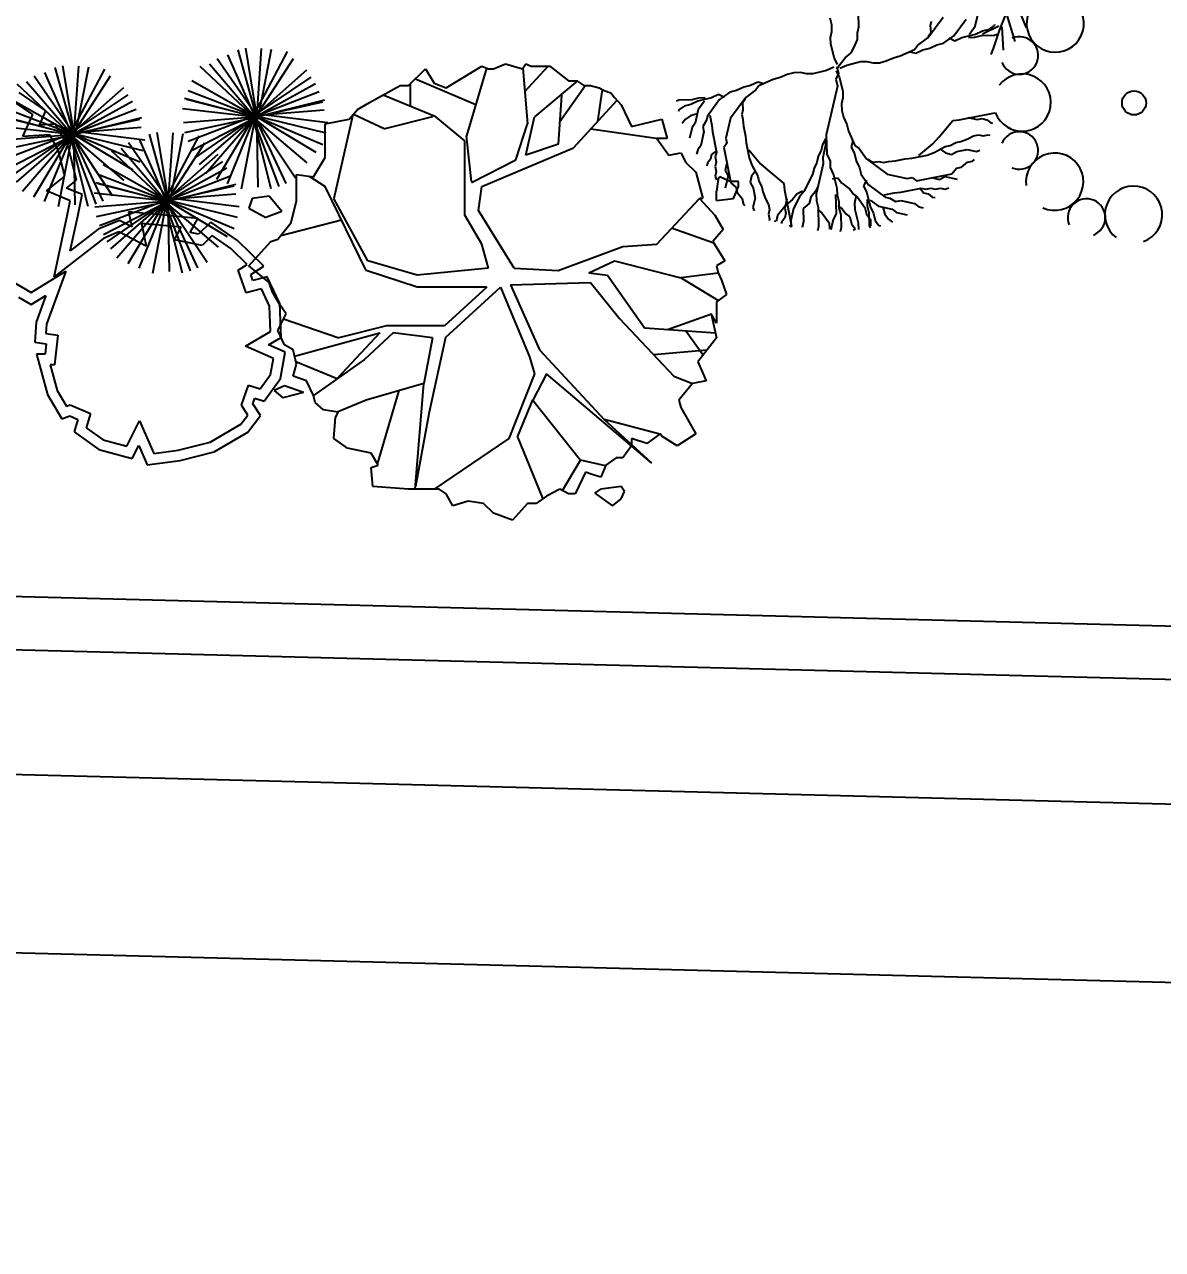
# Model space of a CAD drawing. Header units: millimetres. Extents: x 2680932 to 6187768, y 127588 to 383208.
# Drawn here: x 2906069 to 2907346, y 147431 to 148806 of the extents above; entities that cross this region are included whole.
import ezdxf

# ---------------------------------------------------------------- set-up
doc = ezdxf.new("R2010")
doc.units = ezdxf.units.MM
doc.header["$LTSCALE"] = 20
for name, color, linetype in [('AXIS', 3, 'Continuous'), ('家具内线', 36, 'Continuous'), ('家具外线', 255, 'Continuous'), ('装饰一', 201, 'Continuous'), ('阳台栏杆', 149, 'Continuous')]:
    doc.layers.add(name, color=color, linetype=linetype)
doc.styles.add('_TCH_DIM_T3', font='SIMPLEX', dxfattribs={"width": 0.705882, "bigfont": 'GBCBIG'})
doc.dimstyles.new('_TCH_ARCH&&100', dxfattribs={"dimtxt": 297.5, "dimasz": 100, "dimexe": 250, "dimexo": 300, "dimgap": 126.25, "dimtad": 1, "dimdec": 0, "dimzin": 0, "dimdsep": 46, "dimtxsty": '_TCH_DIM_T3', "dimblk": 'ARCHTICK', "dimcen": 0.09, "dimclrt": 7, "dimazin": 2, "dimtfac": 1, "dimtdec": 0, "dimtix": 1, "dimtmove": 2, "dimatfit": 3, "dimfxl": 1, "dimtolj": 1, "dimtzin": 0, "dimarcsym": 0})

# ---------------------------------------------------------------- blocks, each defined once
blk = doc.blocks.new('_ArchTick')
at = {"color": 0, "linetype": 'ByBlock', "lineweight": -3, "const_width": 0.15}
blk.add_lwpolyline([(-0.5, -0.5), (0.5, 0.5)], dxfattribs=at)
blk = doc.blocks.new('*D95')
at = {"layer": 'AXIS', "color": 0, "lineweight": -2, "transparency": 16777216}
for p, q in [((2900368.6, 147709.9), (2900368.6, 145259.9)), ((2908168.6, 147709.9), (2908168.6, 145259.9)), ((2900368.6, 145509.9), (2908168.6, 145509.9))]:
    blk.add_line(p, q, dxfattribs=at)
at = {"layer": 'Defpoints', "color": 0, "lineweight": -3, "transparency": 16777216}
for p in [(2900368.6, 148009.9), (2908168.6, 148009.9), (2908168.6, 145509.9)]:
    blk.add_point(p, dxfattribs=at)
at = {"layer": 'AXIS', "color": 0, "lineweight": -2, "transparency": 16777216, "xscale": 100, "yscale": 100, "zscale": 100, "rotation": 180}
blk.add_blockref('_ArchTick', (2900368.6, 145509.9), dxfattribs=at)
at = {"layer": 'AXIS', "color": 0, "lineweight": -2, "transparency": 16777216, "xscale": 100, "yscale": 100, "zscale": 100}
blk.add_blockref('_ArchTick', (2908168.6, 145509.9), dxfattribs=at)
at = {"layer": 'AXIS', "color": 7, "transparency": 16777216, "insert": (2904268.6, 145784.9), "char_height": 297.5, "attachment_point": 5, "style": '_TCH_DIM_T3'}
blk.add_mtext('\\A1;7800', dxfattribs=at)
blk = doc.blocks.new('*D100')
at = {"layer": 'AXIS', "color": 0, "lineweight": -2, "transparency": 16777216}
for p, q in [((2888018.6, 147709.9), (2888018.6, 144459.9)), ((2939368.6, 147709.9), (2939368.6, 144459.9)), ((2888018.6, 144709.9), (2939368.6, 144709.9))]:
    blk.add_line(p, q, dxfattribs=at)
at = {"layer": 'Defpoints', "color": 0, "lineweight": -3, "transparency": 16777216}
for p in [(2888018.6, 148009.9), (2939368.6, 148009.9), (2939368.6, 144709.9)]:
    blk.add_point(p, dxfattribs=at)
at = {"layer": 'AXIS', "color": 0, "lineweight": -2, "transparency": 16777216, "xscale": 100, "yscale": 100, "zscale": 100, "rotation": 180}
blk.add_blockref('_ArchTick', (2888018.6, 144709.9), dxfattribs=at)
at = {"layer": 'AXIS', "color": 0, "lineweight": -2, "transparency": 16777216, "xscale": 100, "yscale": 100, "zscale": 100}
blk.add_blockref('_ArchTick', (2939368.6, 144709.9), dxfattribs=at)
at = {"layer": 'AXIS', "color": 7, "transparency": 16777216, "insert": (2913693.6, 144984.9), "char_height": 297.5, "attachment_point": 5, "style": '_TCH_DIM_T3'}
blk.add_mtext('\\A1;51350', dxfattribs=at)
blk = doc.blocks.new('MK-ZW-0004')
at = {"layer": '家具内线'}
for p, q in [((-131157.4, 4358.6), (-131140.2, 4395)), ((-131136.7, 4368.4), (-131120.4, 4396.1)), ((-131122.6, 4374.4), (-131104.1, 4393.1)), ((-131120.8, 4371.3), (-131101.9, 4363.7))]:
    blk.add_line(p, q, dxfattribs=at)
blk.add_circle((-131159.8, 4541.4), 13.5, dxfattribs=at)
at = {"layer": '家具外线'}
for p, q in [((-131022.8, 4444.9), (-131023.7, 4446.4)), ((-131018.1, 4441.4), (-131022.8, 4444.9)), ((-131000.1, 4447.7), (-131003.9, 4449.6)), ((-130994.8, 4438.4), (-131000.1, 4447.7)), ((-130989.1, 4451.9), (-130992, 4452.3)), ((-130984.4, 4448.5), (-130989.1, 4451.9)), ((-130975.7, 4447.3), (-130984.4, 4448.5)), ((-130971, 4443.9), (-130975.7, 4447.3)), ((-130963.2, 4444.3), (-130971, 4443.9)), ((-130930.5, 4420.2), (-130963.2, 4444.3)), ((-130955.6, 4440.5), (-130962.6, 4452.8)), ((-130945.2, 4450.5), (-130949, 4452.4)), ((-130942.6, 4445.9), (-130945.2, 4450.5)), ((-130937.9, 4442.5), (-130942.6, 4445.9)), ((-130935.3, 4437.8), (-130937.9, 4442.5)), ((-130928.9, 4445.6), (-130930.7, 4448.6)), ((-130928.3, 4439.8), (-130928.9, 4445.6)), ((-130910.6, 4441.8), (-130913.2, 4446.4)), ((-131013.3, 4409.5), (-131046, 4433.7)), ((-131034.9, 4437.9), (-131035.8, 4439.5)), ((-131034.3, 4432.2), (-131034.9, 4437.9)), ((-131031.7, 4427.5), (-131034.3, 4432.2)), ((-131015.5, 4436.8), (-131018.1, 4441.4)), ((-131010.8, 4433.4), (-131015.5, 4436.8)), ((-131004.1, 4431.1), (-131010.8, 4433.4)), ((-130996.5, 4427.3), (-131004.1, 4431.1)), ((-130985.5, 4431.5), (-130994.8, 4438.4)), ((-130978.8, 4429.2), (-130985.5, 4431.5)), ((-130975.3, 4423.1), (-130978.8, 4429.2)), ((-130948.9, 4438.2), (-130955.6, 4440.5)), ((-130945.4, 4432), (-130948.9, 4438.2)), ((-130930.6, 4434.4), (-130935.3, 4437.8)), ((-130928, 4429.8), (-130930.6, 4434.4)), ((-130925.7, 4435.2), (-130928.3, 4439.8)), ((-130909.3, 4416), (-130928, 4429.8)), ((-130927.1, 4428.2), (-130925.7, 4435.2)), ((-130910, 4436), (-130910.6, 4441.8)), ((-130902, 4422.2), (-130910, 4436)), ((-130889, 4427.6), (-130895.2, 4438.3)), ((-130877.4, 4426.1), (-130878, 4431.9)), ((-131027, 4424.1), (-131031.7, 4427.5)), ((-131021.8, 4414.9), (-131027, 4424.1)), ((-130991.9, 4423.8), (-130996.5, 4427.3)), ((-130985.2, 4421.5), (-130991.9, 4423.8)), ((-130980.5, 4418.1), (-130985.2, 4421.5)), ((-130967.1, 4413.5), (-130980.5, 4418.1)), ((-130974.7, 4417.3), (-130975.3, 4423.1)), ((-130929.9, 4414.4), (-130930.5, 4420.2)), ((-130925.2, 4410.9), (-130929.9, 4414.4)), ((-130903.7, 4411), (-130909.3, 4416)), ((-130897.4, 4418.7), (-130902, 4422.2)), ((-130895.9, 4411.4), (-130897.4, 4418.7)), ((-130888.4, 4421.8), (-130889, 4427.6)), ((-130880.5, 4408), (-130888.4, 4421.8)), ((-130883.1, 4412.6), (-130878.8, 4419.2)), ((-130878.8, 4419.2), (-130877.4, 4426.1)), ((-130870.6, 4409.6), (-130866.3, 4416.1)), ((-130868, 4404.9), (-130857.5, 4415)), ((-130866.3, 4416.1), (-130864.9, 4423)), ((-130864.9, 4423), (-130865.7, 4424.6)), ((-130863.5, 4411.3), (-130858.3, 4416.3)), ((-130857.5, 4415), (-130856.4, 4417.7)), ((-131007.8, 4404.5), (-131013.3, 4409.5)), ((-130984.2, 4405.8), (-131007.8, 4404.5)), ((-130973.5, 4405.8), (-130984.2, 4405.8)), ((-130953.1, 4403.2), (-130973.5, 4405.8)), ((-130959.5, 4409.7), (-130967.1, 4413.5)), ((-130945.5, 4399.3), (-130959.5, 4409.7)), ((-130913.8, 4391), (-130925.2, 4410.9)), ((-130894.4, 4404.1), (-130903.7, 4411)), ((-130893.3, 4406.8), (-130895.9, 4411.4)), ((-130890.8, 4383.7), (-130893.3, 4406.8)), ((-130882.7, 4388.4), (-130874, 4401.5)), ((-130879.3, 4396.4), (-130880.5, 4408)), ((-130874, 4401.5), (-130870.6, 4409.6)), ((-130872.3, 4398.4), (-130868, 4404.9)), ((-130869.3, 4397.8), (-130864.9, 4404.4)), ((-130864.9, 4404.4), (-130863.5, 4411.3)), ((-130859.9, 4390.9), (-130851.3, 4404)), ((-130851.3, 4404), (-130846.1, 4409.1)), ((-130845.7, 4399.1), (-130844.3, 4406)), ((-130844.3, 4406), (-130841.4, 4405.6)), ((-130940, 4394.3), (-130945.5, 4399.3)), ((-130930.7, 4387.4), (-130940, 4394.3)), ((-130925.1, 4382.4), (-130930.7, 4387.4)), ((-130910.8, 4362.1), (-130913.8, 4391)), ((-130886.2, 4380.3), (-130882.7, 4388.4)), ((-130877.5, 4393.4), (-130872.3, 4398.4)), ((-130872.1, 4384), (-130869.3, 4397.8)), ((-130865.1, 4385.9), (-130859.9, 4390.9)), ((-130850.1, 4392.5), (-130845.7, 4399.1)), ((-130849.5, 4386.7), (-130850.1, 4392.5)), ((-130844.8, 4383.3), (-130834.4, 4393.3)), ((-130834.4, 4393.3), (-130830.3, 4395.6)), ((-131110.1, 4374.5), (-131112.8, 4375.7)), ((-131100, 4364.1), (-131110.1, 4374.5)), ((-130920.4, 4379), (-130925.1, 4382.4)), ((-130917.8, 4374.4), (-130920.4, 4379)), ((-130912.3, 4369.4), (-130917.8, 4374.4)), ((-130893.7, 4369.8), (-130890.8, 4383.7)), ((-130893.1, 4378.3), (-130886.2, 4380.3)), ((-130872.9, 4371.3), (-130871.5, 4378.2)), ((-130871.5, 4378.2), (-130872.1, 4384)), ((-130871.2, 4382.4), (-130865.1, 4385.9)), ((-130857.8, 4363.6), (-130842.2, 4378.7)), ((-130854.3, 4371.7), (-130849.1, 4376.7)), ((-130850.9, 4379.8), (-130849.5, 4386.7)), ((-130850.3, 4374), (-130850.9, 4379.8)), ((-130849.1, 4376.7), (-130844.8, 4383.3)), ((-130842.2, 4378.7), (-130835.2, 4380.6)), ((-130835.2, 4380.6), (-130825, 4386.4)), ((-130833.6, 4359.1), (-130818, 4374.1)), ((-130832.2, 4366), (-130829.4, 4379.9)), ((-130829.4, 4379.9), (-130824.2, 4384.9)), ((-130818, 4374.1), (-130814, 4376.4)), ((-131118.1, 4367.2), (-131119.7, 4366.4)), ((-131111.2, 4365.8), (-131118.1, 4367.2)), ((-131104.6, 4361.5), (-131111.2, 4365.8)), ((-131096.5, 4358), (-131104.6, 4361.5)), ((-131093.5, 4359.8), (-131100, 4364.1)), ((-131088.5, 4354.6), (-131093.5, 4359.8)), ((-130913.6, 4348.2), (-130910.8, 4362.1)), ((-130911.6, 4363.6), (-130912.3, 4369.4)), ((-130901.4, 4355.2), (-130898, 4363.3)), ((-130898, 4363.3), (-130893.7, 4369.8)), ((-130873.1, 4352.8), (-130871.7, 4359.7)), ((-130871.7, 4359.7), (-130872.9, 4371.3)), ((-130872.5, 4347), (-130863.9, 4360.1)), ((-130863.9, 4360.1), (-130858.7, 4365.1)), ((-130858.7, 4365.1), (-130854.3, 4371.7)), ((-130831.6, 4360.2), (-130832.2, 4366)), ((-130811.2, 4357.6), (-130805.2, 4361.1)), ((-131103.1, 4351.6), (-131116.9, 4343.7)), ((-131091.5, 4352.8), (-131103.1, 4351.6)), ((-131083.4, 4349.4), (-131096.5, 4358)), ((-131075.3, 4345.9), (-131083.4, 4349.4)), ((-131073.4, 4339), (-131075.3, 4345.9)), ((-130913, 4342.5), (-130913.6, 4348.2)), ((-130909.2, 4340.5), (-130905.8, 4348.6)), ((-130905.8, 4348.6), (-130901.4, 4355.2)), ((-130876, 4338.9), (-130872.5, 4347)), ((-130873.6, 4330.1), (-130843.2, 4347.5)), ((-130868.5, 4349.3), (-130873.1, 4352.8)), ((-130843.2, 4347.5), (-130838, 4352.5)), ((-130838, 4352.5), (-130833.6, 4359.1)), ((-130836.5, 4345.2), (-130830.4, 4348.7)), ((-130830.4, 4348.7), (-130821.7, 4347.5)), ((-130822.6, 4318.2), (-130798.4, 4350.9)), ((-130821.7, 4347.5), (-130811.2, 4357.6)), ((-130814.4, 4339.5), (-130802.2, 4346.5)), ((-130802.2, 4346.5), (-130797, 4351.5)), ((-130797, 4351.5), (-130798.1, 4348.8)), ((-131078.8, 4341.3), (-131101.9, 4338.8)), ((-131064.9, 4338.4), (-131078.8, 4341.3)), ((-131058.4, 4334.1), (-131064.9, 4338.4)), ((-131050.3, 4330.7), (-131058.4, 4334.1)), ((-130919.9, 4326.3), (-130913, 4342.5)), ((-130915.3, 4337.1), (-130909.2, 4340.5)), ((-130884.6, 4325.8), (-130881.2, 4333.9)), ((-130881.2, 4333.9), (-130876, 4338.9)), ((-130857, 4329.4), (-130836.1, 4335.2)), ((-130851.3, 4342.8), (-130844.3, 4344.8)), ((-130844.3, 4344.8), (-130836.5, 4345.2)), ((-130836.1, 4335.2), (-130828.3, 4335.6)), ((-130835.3, 4333.7), (-130828.6, 4331.4)), ((-130828.3, 4335.6), (-130814.4, 4339.5)), ((-130817.2, 4326.7), (-130808, 4331.9)), ((-130808, 4331.9), (-130804.5, 4336.6)), ((-130804.5, 4336.6), (-130799.9, 4339.3)), ((-130799.9, 4339.3), (-130794.2, 4339.9)), ((-130796.3, 4331.5), (-130790.2, 4334.9)), ((-130794.2, 4339.9), (-130792.6, 4340.7)), ((-130790.2, 4334.9), (-130789.3, 4333.4)), ((-131057.2, 4321.3), (-131086, 4318.3)), ((-131064.5, 4319.8), (-131069.5, 4314.3)), ((-131058.7, 4320.4), (-131064.5, 4319.8)), ((-131043.3, 4318.5), (-131057.2, 4321.3)), ((-131043.7, 4326.3), (-131050.3, 4330.7)), ((-131035.6, 4322.9), (-131043.7, 4326.3)), ((-131037.5, 4319.1), (-131043.3, 4318.5)), ((-131021.4, 4312.2), (-131037.5, 4319.1)), ((-131032.1, 4316.8), (-131035.6, 4322.9)), ((-130927.7, 4311.6), (-130924.2, 4319.7)), ((-130924.2, 4319.7), (-130919.9, 4326.3)), ((-130900.2, 4310.7), (-130884.6, 4325.8)), ((-130891, 4318.1), (-130878.8, 4325.1)), ((-130889.2, 4315), (-130883.1, 4318.5)), ((-130883.1, 4318.5), (-130876.2, 4320.4)), ((-130878.8, 4325.1), (-130873.6, 4330.1)), ((-130876.2, 4320.4), (-130870.1, 4323.9)), ((-130870.1, 4323.9), (-130863.1, 4325.9)), ((-130863.1, 4325.9), (-130857, 4329.4)), ((-130828.6, 4331.4), (-130820.7, 4331.8)), ((-130827.6, 4312.7), (-130822.6, 4318.2)), ((-130820.7, 4331.8), (-130812, 4330.6)), ((-130812, 4330.6), (-130796.3, 4331.5)), ((-130798.7, 4315.7), (-130795.3, 4320.4)), ((-130795.3, 4320.4), (-130790.7, 4323)), ((-130790.7, 4323), (-130787.2, 4327.7)), ((-130787.2, 4327.7), (-130785.7, 4328.6)), ((-131069.5, 4314.3), (-131074.1, 4311.7)), ((-131014.8, 4307.9), (-131021.4, 4312.2)), ((-131006.7, 4304.4), (-131014.8, 4307.9)), ((-131000.1, 4300.1), (-131006.7, 4304.4)), ((-130948.9, 4282.9), (-130900.2, 4310.7)), ((-130937.2, 4300), (-130932, 4305.1)), ((-130932, 4305.1), (-130927.7, 4311.6)), ((-130896.2, 4313.1), (-130891, 4318.1)), ((-130896.2, 4313.1), (-130889.2, 4315)), ((-130826.3, 4289.1), (-130827.6, 4312.7)), ((-130804.8, 4301.4), (-130801, 4309)), ((-130801, 4309), (-130798.7, 4315.7)), ((-130793.7, 4299.8), (-130784.4, 4305)), ((-130784.4, 4305), (-130782.5, 4308.8)), ((-130995.1, 4294.9), (-131000.1, 4300.1)), ((-130991.6, 4288.8), (-130995.1, 4294.9)), ((-130957.2, 4278.4), (-130948.5, 4291.5)), ((-130948.5, 4291.5), (-130943.3, 4296.6)), ((-130943.3, 4296.6), (-130937.2, 4300)), ((-130810.6, 4290.1), (-130808.3, 4296.8)), ((-130808.3, 4296.8), (-130804.8, 4301.4)), ((-130800.6, 4290.4), (-130793.7, 4299.8)), ((-130783.6, 4289.3), (-130780.2, 4294)), ((-130780.2, 4294), (-130779.8, 4296.9)), ((-130986.6, 4283.6), (-130991.6, 4288.8)), ((-130973.5, 4274.9), (-130986.6, 4283.6)), ((-130960.6, 4270.3), (-130957.2, 4278.4)), ((-130953.3, 4276.3), (-130948.9, 4282.9)), ((-130828.9, 4258), (-130826.3, 4278.4)), ((-130826.3, 4278.4), (-130826.3, 4289.1)), ((-130818.6, 4272), (-130814, 4285.4)), ((-130814.8, 4279.6), (-130809, 4280.2)), ((-130814, 4285.4), (-130810.6, 4290.1)), ((-130809, 4280.2), (-130802.8, 4283.7)), ((-130802.8, 4283.7), (-130800.6, 4290.4)), ((-130788.2, 4276), (-130784.8, 4280.6)), ((-130784.8, 4280.6), (-130783.6, 4289.3)), ((-131002.9, 4264.3), (-131008.1, 4259.2)), ((-130993.9, 4267.4), (-131002.9, 4264.3)), ((-130986.9, 4269.3), (-130993.9, 4267.4)), ((-130978.2, 4268.2), (-130986.9, 4269.3)), ((-130962.5, 4269), (-130978.2, 4268.2)), ((-130965.4, 4271.5), (-130973.5, 4274.9)), ((-130966.6, 4266.7), (-130970, 4258.6)), ((-130964.6, 4267.8), (-130960.2, 4274.4)), ((-130961.8, 4265.5), (-130953.7, 4262.1)), ((-130960.2, 4274.4), (-130953.3, 4276.3)), ((-130832.8, 4250.4), (-130822.4, 4264.4)), ((-130822.4, 4264.4), (-130818.6, 4272)), ((-130811.9, 4235.4), (-130787.8, 4268.1)), ((-130791.6, 4260.5), (-130779.3, 4267.6)), ((-130787.8, 4268.1), (-130788.2, 4276)), ((-131014.2, 4255.8), (-131024.6, 4245.7)), ((-131008.1, 4259.2), (-131014.2, 4255.8)), ((-130970, 4258.6), (-130978.7, 4245.5)), ((-130953.7, 4262.1), (-130940.6, 4253.4)), ((-130940.6, 4253.4), (-130935.5, 4248.2)), ((-130837.8, 4244.9), (-130832.8, 4250.4)), ((-130800.1, 4250.3), (-130793.9, 4253.8)), ((-130793.9, 4253.8), (-130791.6, 4260.5)), ((-130786.2, 4247.5), (-130781.6, 4250.1)), ((-130781.6, 4250.1), (-130779.7, 4253.9)), ((-130990, 4237), (-130995.2, 4231.9)), ((-130983.9, 4240.4), (-130990, 4237)), ((-130978.7, 4245.5), (-130983.9, 4240.4)), ((-130935.5, 4248.2), (-130932, 4242.1)), ((-130932, 4242.1), (-130927, 4236.9)), ((-130927, 4236.9), (-130920.5, 4232.6)), ((-130844.7, 4235.6), (-130837.8, 4244.9)), ((-130797.7, 4235.5), (-130794.3, 4240.2)), ((-130794.3, 4240.2), (-130789.6, 4242.8)), ((-130789.6, 4242.8), (-130786.2, 4247.5)), ((-130995.2, 4231.9), (-130999.5, 4225.4)), ((-130920.5, 4232.6), (-130912.4, 4229.1)), ((-130912.4, 4229.1), (-130905.8, 4224.8)), ((-130905.8, 4224.8), (-130889.6, 4217.9)), ((-130862.7, 4217.2), (-130857.7, 4222.7)), ((-130857.7, 4222.7), (-130853.1, 4225.4)), ((-130853.1, 4225.4), (-130849.6, 4230)), ((-130849.6, 4230), (-130844.7, 4235.6)), ((-130841.1, 4218.7), (-130821.2, 4230.2)), ((-130821.2, 4230.2), (-130817.7, 4234.8)), ((-130817.7, 4234.8), (-130811.9, 4235.4)), ((-130816.1, 4214.2), (-130802.3, 4232.9)), ((-130803.8, 4232), (-130796.9, 4230.6)), ((-130802.3, 4232.9), (-130797.7, 4235.5)), ((-130796.9, 4230.6), (-130792.3, 4233.2)), ((-130792.3, 4233.2), (-130786.5, 4233.8)), ((-130786.5, 4233.8), (-130783.5, 4235.6)), ((-130895, 4220.2), (-130891.6, 4214.1)), ((-130891.6, 4214.1), (-130883.5, 4210.7)), ((-130889.6, 4217.9), (-130883.9, 4218.5)), ((-130883.9, 4218.5), (-130870, 4215.7)), ((-130883.5, 4210.7), (-130876.9, 4206.3)), ((-130870, 4215.7), (-130841.1, 4218.7)), ((-130868.5, 4216.6), (-130862.7, 4217.2)), ((-130828, 4199.3), (-130821.1, 4208.7)), ((-130821.1, 4208.7), (-130816.1, 4214.2)), ((-130809.9, 4207), (-130796.1, 4214.9)), ((-130796.1, 4214.9), (-130790.3, 4215.5)), ((-130790.3, 4215.5), (-130785.7, 4218.1)), ((-130876.9, 4206.3), (-130868.8, 4202.9)), ((-130868.8, 4202.9), (-130862.3, 4198.6)), ((-130862.3, 4198.6), (-130848.4, 4195.7)), ((-130853.8, 4198), (-130851.8, 4191.1)), ((-130848.4, 4195.7), (-130825.3, 4198.2)), ((-130825.3, 4198.2), (-130820.7, 4200.8)), ((-130820.7, 4200.8), (-130813.4, 4202.3)), ((-130813.4, 4202.3), (-130809.9, 4207)), ((-130804.5, 4193.9), (-130793.7, 4200.1)), ((-130851.8, 4191.1), (-130843.7, 4187.6)), ((-130843.7, 4187.6), (-130830.6, 4179)), ((-130838.7, 4182.4), (-130833.7, 4177.2)), ((-130835.7, 4184.2), (-130824.1, 4185.4)), ((-130824.1, 4185.4), (-130810.3, 4193.3)), ((-130819.5, 4188), (-130812.9, 4183.7)), ((-130812.9, 4183.7), (-130806, 4182.3)), ((-130810.3, 4193.3), (-130804.5, 4193.9)), ((-130806, 4182.3), (-130800.2, 4182.9)), ((-130833.7, 4177.2), (-130827.2, 4172.9)), ((-130830.6, 4179), (-130822.5, 4175.5)), ((-130827.2, 4172.9), (-130817.1, 4162.5)), ((-130822.5, 4175.5), (-130816, 4171.2)), ((-130816, 4171.2), (-130809.1, 4169.8)), ((-130809.1, 4169.8), (-130807.5, 4170.6)), ((-130817.1, 4162.5), (-130814.4, 4161.3))]:
    blk.add_line(p, q, dxfattribs=at)
for centre, radius, start, end in [((-131066.8, 4625.8), 32.2, 63.0305, 5.3192), ((-131028.8, 4589), 21.1, 64.0378, 335.0701), ((-131034.4, 4535.4), 32.2, 18.0305, 320.3192), ((-131033.5, 4482.5), 21.1, 19.0378, 290.0701), ((-131075.3, 4448.5), 32.2, 333.0305, 275.3192), ((-131165.8, 4416), 32.2, 288.0305, 230.3192), ((-131112.2, 4410.5), 21.1, 334.0378, 245.0701), ((-131476.9, 5247), 943.1, 280.2888, 294.1272)]:
    blk.add_arc(centre, radius, start, end, dxfattribs=at)
blk = doc.blocks.new('MK-ZW-0405')
at = {"layer": '家具内线'}
for p, q in [((-85153.5, -13260.4), (-85100.3, -13451.4)), ((-85131.6, -13256), (-85098.5, -13457.1)), ((-85014.2, -13265), (-85112.4, -13450.9)), ((-85087.3, -13256.6), (-85100.9, -13453.1)), ((-85059.1, -13259.6), (-85096.9, -13453.6)), ((-85232.4, -13300), (-85105, -13449.1)), ((-85211.2, -13284.2), (-85096.9, -13449.5)), ((-85182, -13274.6), (-85105.5, -13448.6)), ((-84998.2, -13285.3), (-85102.7, -13447.4)), ((-85724.6, -13333.5), (-85610.3, -13498.8)), ((-85695.4, -13323.9), (-85618.9, -13497.9)), ((-85666.9, -13309.7), (-85613.7, -13500.7)), ((-85645, -13305.3), (-85611.9, -13506.4)), ((-85527.5, -13314.3), (-85625.8, -13500.2)), ((-85511.6, -13334.6), (-85616.1, -13496.7)), ((-85600.7, -13305.9), (-85614.3, -13502.4)), ((-85572.5, -13309), (-85610.3, -13502.9)), ((-85260, -13306.6), (-85107.2, -13449.7)), ((-84960.5, -13317.7), (-85111.3, -13450.9)), ((-84948.1, -13337.1), (-85110.8, -13446.3)), ((-84454.8, -13311.4), (-84511.4, -13502.1)), ((-84352.9, -13311.9), (-84339.6, -13468.4)), ((-84347.3, -13377.3), (-84282.3, -13306.6)), ((-85773.4, -13355.9), (-85620.6, -13499)), ((-85745.8, -13349.3), (-85618.4, -13498.4)), ((-85473.9, -13367), (-85624.6, -13500.2)), ((-85282.4, -13346), (-85102.2, -13447.9)), ((-84935.2, -13356), (-85102.2, -13447.9)), ((-84668.9, -13355.8), (-84668.9, -13418.8)), ((-84654.6, -13341.7), (-84485.1, -13413.5)), ((-84199.7, -13347.1), (-84320.5, -13448.2)), ((-84177.3, -13360.6), (-84249.2, -13462)), ((-84130.2, -13371.5), (-84143.9, -13461.7)), ((-85795.8, -13395.3), (-85615.6, -13497.2)), ((-85728.4, -13441.8), (-85781, -13406)), ((-85461.5, -13386.4), (-85624.2, -13495.6)), ((-85448.6, -13405.3), (-85615.6, -13497.2)), ((-85303, -13395.9), (-85108.4, -13447.5)), ((-85297.9, -13398.7), (-85103.2, -13448.6)), ((-85292.5, -13374.5), (-85103.2, -13447.4)), ((-84925.2, -13378.3), (-85107.9, -13449.7)), ((-84915.5, -13406.9), (-85103.9, -13449.1)), ((-84909.9, -13401.7), (-85101.5, -13449.6)), ((-84597.3, -13448.2), (-84745.3, -13387.5)), ((-84253.4, -13525.5), (-84244.1, -13387.5)), ((-84089.9, -13403.1), (-84210.7, -13535.8)), ((-85805.9, -13423.8), (-85616.6, -13496.7)), ((-85756.1, -13503.8), (-85728.4, -13441.8)), ((-85438.5, -13427.6), (-85621.3, -13499)), ((-85307.9, -13425.3), (-85102.7, -13447.9)), ((-84933.3, -13548.2), (-85111.4, -13441.8)), ((-84910.7, -13429.4), (-85109.6, -13445.1)), ((-84900.9, -13464.9), (-85080.8, -13442.4)), ((-84828.1, -13440.7), (-84740.5, -13481.9)), ((-85821.3, -13474.6), (-85616.1, -13497.2)), ((-85816.4, -13445.2), (-85621.8, -13496.8)), ((-85811.3, -13448), (-85616.6, -13497.9)), ((-85428.9, -13456.2), (-85617.2, -13498.4)), ((-85423.2, -13451), (-85614.9, -13498.9)), ((-85305.7, -13464.4), (-85096.3, -13447.8)), ((-85301.8, -13492), (-85102.7, -13449.6)), ((-85292.9, -13517.1), (-85102.2, -13443.9)), ((-85281.6, -13542.3), (-85105.5, -13451.5)), ((-85271.5, -13562.9), (-85107.2, -13449.1)), ((-85261, -13582.3), (-85105.6, -13447.9)), ((-85103.9, -13446.2), (-85244, -13608.6)), ((-85212.1, -13623.7), (-85106.1, -13446.8)), ((-85182, -13636.6), (-85103.2, -13443.9)), ((-85143.2, -13650.5), (-85103.9, -13447.9)), ((-85059.8, -13650.6), (-85111.3, -13446.3)), ((-84958.8, -13577.9), (-85111.3, -13448)), ((-85037.4, -13644), (-85109.6, -13450.9)), ((-84905.3, -13494.3), (-85108, -13444.6)), ((-84914.7, -13526.6), (-85106.8, -13445.1)), ((-84991, -13620.8), (-85106.8, -13446.8)), ((-85017.3, -13635.7), (-85104.4, -13449.6)), ((-85096.1, -13645.8), (-85099.9, -13444.5)), ((-84829.9, -13442.7), (-84883.7, -13677.4)), ((-84606.8, -13448.2), (-84740.5, -13481.9)), ((-84516.2, -13515.6), (-84597.3, -13448.2)), ((-84373, -13569.5), (-84339.6, -13468.4)), ((-84344.4, -13556), (-84320.5, -13448.2)), ((-85819.1, -13513.7), (-85609.7, -13497.1)), ((-85815.2, -13541.3), (-85616, -13498.9)), ((-85806.2, -13566.5), (-85615.6, -13493.2)), ((-85795, -13591.6), (-85618.9, -13500.8)), ((-85784.9, -13612.2), (-85620.6, -13498.4)), ((-85774.4, -13631.6), (-85618.9, -13497.2)), ((-85617.3, -13495.5), (-85757.3, -13657.9)), ((-85681.1, -13498.8), (-85756.1, -13503.8)), ((-85725.4, -13673), (-85619.5, -13496.1)), ((-85695.4, -13685.9), (-85616.6, -13493.2)), ((-85656.9, -13541.2), (-85681.1, -13498.8)), ((-85656.6, -13699.8), (-85617.2, -13497.2)), ((-85446.6, -13597.6), (-85624.7, -13491.1)), ((-85573.1, -13699.9), (-85624.7, -13495.6)), ((-85472.2, -13627.2), (-85624.7, -13497.3)), ((-85424.1, -13478.7), (-85623, -13494.4)), ((-85550.8, -13693.3), (-85622.9, -13500.2)), ((-85418.7, -13543.6), (-85621.3, -13493.9)), ((-85428, -13575.9), (-85620.1, -13494.4)), ((-85504.4, -13670.1), (-85620.1, -13496.1)), ((-85530.7, -13685), (-85617.7, -13498.9)), ((-85609.5, -13695.1), (-85613.2, -13493.8)), ((-85414.3, -13514.2), (-85594.2, -13491.7)), ((-85430.4, -13511), (-85353.9, -13685.1)), ((-85401.9, -13496.8), (-85348.7, -13687.9)), ((-85380, -13492.5), (-85346.9, -13693.6)), ((-85262.5, -13501.4), (-85360.8, -13687.3)), ((-85335.7, -13493.1), (-85349.3, -13689.6)), ((-85307.5, -13496.1), (-85345.3, -13690)), ((-84497.1, -13630.2), (-84511.4, -13502.1)), ((-84161.8, -13482.1), (-83972.1, -13508.9)), ((-85639, -13615), (-85656.9, -13541.2)), ((-85508.4, -13543), (-85355.6, -13686.1)), ((-85480.8, -13536.4), (-85353.4, -13685.6)), ((-85459.6, -13520.7), (-85345.3, -13686)), ((-85246.6, -13521.8), (-85351.1, -13683.8)), ((-84516.2, -13724.6), (-84516.2, -13515.6)), ((-84468.4, -13643.7), (-84210.7, -13535.8)), ((-84253.4, -13525.5), (-84344.4, -13556)), ((-85208.9, -13554.2), (-85359.6, -13687.3)), ((-85196.5, -13573.6), (-85359.2, -13682.8)), ((-84496.8, -13632.5), (-84373, -13569.5)), ((-85540.9, -13610.9), (-85351.6, -13683.8)), ((-85530.8, -13582.5), (-85350.6, -13684.3)), ((-85183.6, -13592.5), (-85350.6, -13684.3)), ((-85689.9, -13656), (-85639, -13615)), ((-85551.4, -13632.3), (-85356.8, -13683.9)), ((-85546.3, -13635.1), (-85351.6, -13685)), ((-85173.6, -13614.8), (-85356.3, -13686.1)), ((-85163.9, -13643.3), (-85352.2, -13685.5)), ((-85158.2, -13638.2), (-85349.9, -13686)), ((-84953.2, -13615), (-84907.5, -13643.7)), ((-84793, -13879.6), (-84907.5, -13643.7)), ((-84478, -13711.1), (-84468.4, -13643.7)), ((-83805.1, -13623.5), (-83809.8, -13657.2)), ((-83800.3, -13616.7), (-83805.1, -13623.5)), ((-83771.7, -13630.2), (-83800.3, -13616.7)), ((-83747.8, -13630.2), (-83771.7, -13630.2)), ((-83762.1, -13677.4), (-83747.8, -13643.7)), ((-83747.8, -13643.7), (-83747.8, -13630.2)), ((-85623.7, -13684.2), (-85689.9, -13656)), ((-85556.3, -13661.7), (-85351.1, -13684.3)), ((-85541.2, -13753.6), (-85350.6, -13680.3)), ((-85352.3, -13682.7), (-85492.3, -13845)), ((-85430.4, -13873.1), (-85351.6, -13680.3)), ((-85181.6, -13784.7), (-85359.8, -13678.2)), ((-85308.1, -13887), (-85359.7, -13682.8)), ((-85159.1, -13665.8), (-85358, -13681.6)), ((-85153.7, -13730.7), (-85356.3, -13681)), ((-85163, -13763), (-85355.2, -13681.5)), ((-85344.5, -13882.2), (-85348.3, -13680.9)), ((-85149.3, -13701.3), (-85329.2, -13678.8)), ((-85112.7, -13677.4), (-85122.3, -13704.3)), ((-85065, -13670.6), (-85112.7, -13677.4)), ((-85029.3, -13713.9), (-85065, -13670.6)), ((-84788.2, -13852.6), (-84883.7, -13677.4)), ((-83976.9, -13805.5), (-83857.6, -13677.4)), ((-83809.8, -13683), (-83809.8, -13657.2)), ((-83809.8, -13683), (-83762.1, -13677.4)), ((-85631.2, -13721.4), (-85623.7, -13684.2)), ((-85554.1, -13700.8), (-85344.7, -13684.3)), ((-85550.2, -13728.4), (-85351.1, -13686)), ((-85530, -13778.7), (-85353.9, -13687.9)), ((-85519.9, -13799.3), (-85355.6, -13685.6)), ((-85509.4, -13818.8), (-85353.9, -13684.4)), ((-85460.4, -13860.1), (-85354.5, -13683.2)), ((-85391.6, -13886.9), (-85352.3, -13684.4)), ((-85207.2, -13814.4), (-85359.7, -13684.5)), ((-85285.8, -13880.5), (-85357.9, -13687.3)), ((-85239.4, -13857.3), (-85355.1, -13683.2)), ((-85265.7, -13872.1), (-85352.7, -13686.1)), ((-85122.3, -13704.3), (-85074.6, -13731.3)), ((-85029.3, -13713.9), (-85074.6, -13731.3)), ((-84377.8, -13872.9), (-84478, -13711.1)), ((-85668.5, -13897.2), (-85631.2, -13721.4)), ((-85363.7, -13753.4), (-85423, -13747.8)), ((-85423, -13747.8), (-85409.9, -13811.6)), ((-85032.4, -13781.1), (-84862, -13737.4)), ((-84468.4, -13805.5), (-84516.2, -13724.6)), ((-85486.6, -13771.3), (-85530.5, -13789.4)), ((-85409.9, -13811.6), (-85486.6, -13771.3)), ((-85312.1, -13758.2), (-85363.7, -13753.4)), ((-85331.1, -13793.3), (-85312.1, -13758.2)), ((-85225.5, -13781.6), (-85253.6, -13809.4)), ((-85172.7, -13817.8), (-85225.5, -13781.6)), ((-83816.7, -13803), (-83935.5, -13761.1)), ((-85530.5, -13789.4), (-85668.5, -13897.2)), ((-85253.6, -13809.4), (-85331.1, -13793.3)), ((-85127, -13862.6), (-85172.7, -13817.8)), ((-84449.4, -13872.9), (-84468.4, -13805.5)), ((-84253.7, -13879.6), (-84072.3, -13812.2)), ((-84072.3, -13812.2), (-83976.9, -13805.5)), ((-84649.8, -13893.1), (-84788.2, -13852.6)), ((-84167.8, -13886.4), (-84096.2, -13852.6)), ((-84096.2, -13852.6), (-83910.1, -13899.8)), ((-85733.3, -13941.2), (-85635.8, -13881.4)), ((-85635.8, -13881.4), (-85690.3, -14030.7)), ((-85152.5, -13878.3), (-85127, -13862.6)), ((-85129.6, -13942.2), (-85152.5, -13878.3)), ((-84649.8, -13926.8), (-84793, -13879.6)), ((-84449.4, -13872.9), (-84649.8, -13893.1)), ((-84377.8, -13872.9), (-84253.7, -13879.6)), ((-84167.8, -13886.4), (-84115.3, -13893.1)), ((-83804.8, -13886.9), (-83909.2, -13900.3)), ((-85808.2, -13897.4), (-85733.3, -13941.2)), ((-84387.3, -13920.1), (-84163, -13913.3)), ((-84387.3, -13920.1), (-84306.2, -14102.1)), ((-84163, -13913.3), (-84081.9, -14014.4)), ((-84115.3, -13893.1), (-84010.3, -14041.4)), ((-83804.7, -13963.6), (-83910.1, -13899.8)), ((-85086.5, -13931.3), (-85129.6, -13942.2)), ((-85063.8, -13979.3), (-85086.5, -13931.3)), ((-84454.1, -13926.8), (-84649.8, -13926.8)), ((-84454.1, -13926.8), (-84573.4, -14034.7)), ((-84570, -14067.6), (-84415.9, -13926.8)), ((-84415.9, -13926.8), (-84334.8, -14122.3)), ((-85061.1, -14051), (-85063.8, -13979.3)), ((-85024.5, -14015.2), (-84869.3, -14068.4)), ((-84081.9, -14014.4), (-83929.1, -14176.2)), ((-83823.8, -14002.5), (-83946.9, -14046)), ((-85690.3, -14030.7), (-85691.8, -14056.2)), ((-85691.8, -14056.2), (-85658.6, -14061.2)), ((-85658.6, -14061.2), (-85667.8, -14144.4)), ((-85131.9, -14091.7), (-85061.1, -14051)), ((-84994, -14119.8), (-84754.8, -14054.9)), ((-84754.8, -14054.9), (-84875.6, -14183.3)), ((-84735.7, -14034.7), (-84869.3, -14068.4)), ((-84716.6, -14054.9), (-84797.8, -14129)), ((-84573.4, -14034.7), (-84735.7, -14034.7)), ((-84606.8, -14068.4), (-84716.6, -14054.9)), ((-83812.5, -14055.7), (-84010.3, -14041.4)), ((-83894.6, -14049.8), (-83848, -14115.5)), ((-85053.2, -14126.4), (-85131.9, -14091.7)), ((-84606.8, -14068.4), (-84630.7, -14196.4)), ((-84570, -14067.6), (-84616.4, -14277.3)), ((-85061, -14171.2), (-85053.2, -14126.4)), ((-84797.8, -14129), (-84940.9, -14230.1)), ((-84334.8, -14122.3), (-84320.5, -14169.5)), ((-84306.2, -14102.1), (-84124.8, -14297.6)), ((-83836.6, -14102.8), (-83985.7, -14116.3)), ((-85667.8, -14144.4), (-85680, -14144.2)), ((-85680, -14144.2), (-85660.1, -14216.5)), ((-84990.4, -14135), (-84874.1, -14183)), ((-85090.2, -14212), (-85061, -14171.2)), ((-84630.7, -14196.4), (-84793, -14243.6)), ((-84655.1, -14493), (-84630.7, -14196.4)), ((-84320.5, -14169.5), (-84392.1, -14351.5)), ((-84287.1, -14169.5), (-84325.3, -14243.6)), ((-83991.2, -14420.2), (-84287.1, -14169.5)), ((-83929.1, -14176.2), (-83876.6, -14196.4)), ((-85660.1, -14216.5), (-85634.4, -14260.1)), ((-85143, -14257.2), (-85123, -14201)), ((-85123, -14201), (-85090.2, -14212)), ((-85022.1, -14203.2), (-85050.7, -14216.7)), ((-85050.7, -14216.7), (-85026.8, -14236.9)), ((-84968.8, -14222), (-85026.8, -14236.9)), ((-84968.8, -14222), (-85022.1, -14203.2)), ((-84760.9, -14423.3), (-84700.3, -14216.7)), ((-85634.4, -14260.1), (-85623.9, -14256.2)), ((-85623.9, -14256.2), (-85567, -14281.3)), ((-85124.8, -14285.4), (-85143, -14257.2)), ((-84793, -14243.6), (-84874.1, -14277.3)), ((-84326.1, -14242.6), (-84368.2, -14344.7)), ((-84325.3, -14243.6), (-84191.6, -14412.1)), ((-85567, -14281.3), (-85578.4, -14320.8)), ((-85464.8, -14372.6), (-85428.7, -14301.6)), ((-85428.7, -14301.6), (-85389.2, -14393.4)), ((-85144.7, -14310.6), (-85124.8, -14285.4)), ((-84616.4, -14277.3), (-84654.6, -14486.3)), ((-83968.6, -14338.9), (-84124.8, -14297.6)), ((-83991.2, -14420.2), (-84124.8, -14297.6)), ((-85578.4, -14320.8), (-85530.9, -14355.3)), ((-85230.6, -14361.1), (-85144.7, -14310.6)), ((-85530.9, -14355.3), (-85464.8, -14372.6)), ((-85320.8, -14383.9), (-85230.6, -14361.1)), ((-84392.1, -14351.5), (-84602.1, -14493)), ((-84296.6, -14518.3), (-84368.2, -14344.7)), ((-85389.2, -14393.4), (-85320.8, -14383.9)), ((-84151.1, -14504.8), (-84134.4, -14493)), ((-84151.1, -14504.8), (-84101, -14540.2)), ((-84077.1, -14486.3), (-84134.4, -14493)), ((-84067.5, -14499.8), (-84077.1, -14486.3)), ((-84077.1, -14520), (-84067.5, -14499.8)), ((-84101, -14540.2), (-84077.1, -14520))]:
    blk.add_line(p, q, dxfattribs=at)
at = {"layer": '家具外线'}
for p, q in [((-84435, -13313.4), (-84401.6, -13299.9)), ((-84401.6, -13299.9), (-84353.9, -13313.4)), ((-84353.9, -13313.4), (-84344.4, -13299.9)), ((-84344.4, -13299.9), (-84330, -13306.6)), ((-84673.7, -13360.6), (-84625.9, -13313.4)), ((-84625.9, -13313.4), (-84602.1, -13353.8)), ((-84568.7, -13367.3), (-84468.4, -13306.6)), ((-84468.4, -13306.6), (-84449.4, -13313.4)), ((-84449.4, -13313.4), (-84435, -13313.4)), ((-84330, -13306.6), (-84277.5, -13306.6)), ((-84277.5, -13306.6), (-84225, -13347.1)), ((-84783.4, -13407.7), (-84697.5, -13360.6)), ((-84697.5, -13360.6), (-84673.7, -13360.6)), ((-84602.1, -13353.8), (-84568.7, -13367.3)), ((-84225, -13347.1), (-84201.2, -13347.1)), ((-84201.2, -13347.1), (-84182.1, -13360.6)), ((-84182.1, -13360.6), (-84163, -13360.6)), ((-84163, -13360.6), (-84139.1, -13367.3)), ((-84139.1, -13367.3), (-84124.8, -13374)), ((-85691.8, -13431.4), (-85767.2, -13380.1)), ((-84816.8, -13428), (-84783.4, -13407.7)), ((-84124.8, -13374), (-84105.7, -13380.8)), ((-84105.7, -13380.8), (-84096.2, -13394.3)), ((-84096.2, -13394.3), (-84077.1, -13414.5)), ((-85709.7, -13471.4), (-85691.8, -13431.4)), ((-84840.7, -13454.9), (-84816.8, -13428)), ((-84077.1, -13414.5), (-84048.5, -13475.2)), ((-85664.8, -13468.5), (-85709.7, -13471.4)), ((-85629.5, -13530.3), (-85664.8, -13468.5)), ((-84907.5, -13468.4), (-84840.7, -13454.9)), ((-84907.5, -13502.1), (-84907.5, -13468.4)), ((-84048.5, -13475.2), (-83962.6, -13454.9)), ((-83962.6, -13454.9), (-83948.2, -13508.9)), ((-84907.5, -13562.8), (-84907.5, -13502.1)), ((-83948.2, -13508.9), (-83976.9, -13508.9)), ((-83976.9, -13508.9), (-83943.5, -13556)), ((-85606.3, -13626.1), (-85629.5, -13530.3)), ((-84940.9, -13616.7), (-84907.5, -13562.8)), ((-83943.5, -13556), (-83910.1, -13549.3)), ((-83910.1, -13549.3), (-83895.7, -13576.3)), ((-83895.7, -13576.3), (-83867.1, -13603.2)), ((-84988.7, -13684.1), (-84988.7, -13610)), ((-84988.7, -13610), (-84940.9, -13616.7)), ((-83867.1, -13603.2), (-83848, -13677.4)), ((-85633.7, -13648.2), (-85606.3, -13626.1)), ((-85590.3, -13666.7), (-85633.7, -13648.2)), ((-85602.6, -13727.4), (-85590.3, -13666.7)), ((-83848, -13677.4), (-83857.6, -13677.4)), ((-83857.6, -13677.4), (-83814.6, -13724.6)), ((-85361, -13724.3), (-85459.6, -13715.1)), ((-85459.6, -13715.1), (-85451, -13757)), ((-85003, -13744.8), (-84988.7, -13684.1)), ((-85623.3, -13824.8), (-85602.6, -13727.4)), ((-85485.1, -13739), (-85545.3, -13763.9)), ((-85451, -13757), (-85485.1, -13739)), ((-85265.3, -13733.3), (-85361, -13724.3)), ((-85286.7, -13772.7), (-85265.3, -13733.3)), ((-85228.9, -13743.8), (-85263, -13777.6)), ((-85154, -13795.1), (-85228.9, -13743.8)), ((-85041.2, -13792), (-85003, -13744.8)), ((-83814.6, -13724.6), (-83790.7, -13765)), ((-85545.3, -13763.9), (-85623.3, -13824.8)), ((-85263, -13777.6), (-85286.7, -13772.7)), ((-83790.7, -13765), (-83819.4, -13798.7)), ((-85079.9, -13867.9), (-85154, -13795.1)), ((-85122.3, -13866.1), (-85060.2, -13798.7)), ((-85060.2, -13798.7), (-85041.2, -13792)), ((-83819.4, -13798.7), (-83786, -13852.6)), ((-83786, -13852.6), (-83809.8, -13866.1)), ((-85065, -13913.3), (-85122.3, -13866.1)), ((-85117, -13890.8), (-85079.9, -13867.9)), ((-83809.8, -13866.1), (-83805.1, -13886.4)), ((-83805.1, -13886.4), (-83795.5, -13906.6)), ((-85111.1, -13907.4), (-85117, -13890.8)), ((-85070.4, -13897.1), (-85111.1, -13907.4)), ((-85034.9, -13972.2), (-85070.4, -13897.1)), ((-85055.5, -13940.3), (-85065, -13913.3)), ((-83795.5, -13906.6), (-83781.2, -13947)), ((-85768.5, -13954.5), (-85733, -13975.3)), ((-85733, -13975.3), (-85692, -13950.1)), ((-85692, -13950.1), (-85719.2, -14024.7)), ((-85036.4, -13974), (-85055.5, -13940.3)), ((-83781.2, -13947), (-83809.8, -13967.2)), ((-85017.3, -14000.9), (-85036.4, -13974)), ((-85031.3, -14067.6), (-85034.9, -13972.2)), ((-83809.8, -13967.2), (-83809.8, -14027.9)), ((-85719.2, -14024.7), (-85722.5, -14081.1)), ((-85041.2, -14048.1), (-85017.3, -14000.9)), ((-83809.8, -14027.9), (-83824.1, -14000.9)), ((-83824.1, -14000.9), (-83809.8, -14068.4)), ((-85022.1, -14088.6), (-85041.2, -14048.1)), ((-85722.5, -14081.1), (-85690.7, -14085.9)), ((-85690.7, -14085.9), (-85693.9, -14114.8)), ((-85067.3, -14088.3), (-85031.3, -14067.6)), ((-85020.4, -14108.9), (-85067.3, -14088.3)), ((-84998.2, -14102.1), (-85022.1, -14088.6)), ((-83809.8, -14068.4), (-83862.3, -14135.8)), ((-85693.9, -14114.8), (-85718.5, -14114.4)), ((-85718.5, -14114.4), (-85687.2, -14228)), ((-85033.3, -14182.8), (-85020.4, -14108.9)), ((-84988.7, -14142.5), (-84998.2, -14102.1)), ((-84998.2, -14176.2), (-84988.7, -14142.5)), ((-83862.3, -14135.8), (-83838.5, -14189.7)), ((-85079, -14246.6), (-85033.3, -14182.8)), ((-84960, -14189.7), (-84998.2, -14176.2)), ((-84940.9, -14230.1), (-84960, -14189.7)), ((-83876.6, -14196.4), (-83914.8, -14243.6)), ((-83838.5, -14189.7), (-83876.6, -14196.4)), ((-85687.2, -14228), (-85647.2, -14296)), ((-84936.2, -14250.4), (-84940.9, -14230.1)), ((-85110.7, -14253.4), (-85105.1, -14237.8)), ((-85089, -14287), (-85110.7, -14253.4)), ((-85105.1, -14237.8), (-85079, -14246.6)), ((-84912.3, -14270.6), (-84936.2, -14250.4)), ((-83914.8, -14243.6), (-83910.1, -14263.8)), ((-83910.1, -14263.8), (-83867.1, -14338)), ((-85647.2, -14296), (-85624.9, -14287.7)), ((-85624.9, -14287.7), (-85602.2, -14297.7)), ((-85602.2, -14297.7), (-85612.2, -14332.4)), ((-85125.1, -14333), (-85089, -14287)), ((-84872.3, -14276.9), (-84912.3, -14270.6)), ((-84883.7, -14351.5), (-84878.9, -14290.8)), ((-84872.3, -14276.9), (-84878.9, -14290.8)), ((-85612.2, -14332.4), (-85543.6, -14382.1)), ((-85219.4, -14388.4), (-85125.1, -14333)), ((-85449.5, -14406.9), (-85430.9, -14370.4)), ((-85430.9, -14370.4), (-85407.3, -14425.4)), ((-84845.5, -14378.4), (-84883.7, -14351.5)), ((-84005.5, -14365), (-84048.5, -14351.5)), ((-84048.5, -14351.5), (-84048.5, -14371.7)), ((-83967.3, -14338), (-84005.5, -14365)), ((-83962.6, -14344.7), (-83967.3, -14338)), ((-83919.6, -14371.7), (-83962.6, -14344.7)), ((-83867.1, -14338), (-83919.6, -14371.7)), ((-85543.6, -14382.1), (-85449.5, -14406.9)), ((-85315.2, -14412.6), (-85219.4, -14388.4)), ((-84778.7, -14391.9), (-84845.5, -14378.4)), ((-84759.6, -14425.6), (-84778.7, -14391.9)), ((-84048.5, -14371.7), (-84072.3, -14405.4)), ((-85407.3, -14425.4), (-85315.2, -14412.6)), ((-84778.7, -14432.4), (-84759.6, -14425.6)), ((-84773.9, -14486.3), (-84778.7, -14432.4)), ((-84241.7, -14497.1), (-84191.6, -14412.1)), ((-84121, -14427.9), (-84191.6, -14412.1)), ((-84120, -14425.6), (-84134.4, -14459.3)), ((-84091.4, -14405.4), (-84120, -14425.6)), ((-84077.1, -14405.4), (-84091.4, -14405.4)), ((-84072.3, -14405.4), (-84077.1, -14405.4)), ((-84177.3, -14445.9), (-84206, -14506.5)), ((-84158.2, -14452.6), (-84177.3, -14445.9)), ((-84134.4, -14459.3), (-84158.2, -14452.6)), ((-84673.7, -14493), (-84773.9, -14486.3)), ((-84640.3, -14493), (-84673.7, -14493)), ((-84606.8, -14493), (-84640.3, -14493)), ((-84587.8, -14493), (-84606.8, -14493)), ((-84568.7, -14506.5), (-84587.8, -14493)), ((-84549.6, -14540.2), (-84568.7, -14506.5)), ((-84248.9, -14493), (-84287.1, -14513.3)), ((-84225, -14506.5), (-84248.9, -14493)), ((-84206, -14506.5), (-84225, -14506.5)), ((-84506.6, -14526.7), (-84549.6, -14540.2)), ((-84463.7, -14533.5), (-84506.6, -14526.7)), ((-84435, -14560.4), (-84463.7, -14533.5)), ((-84339.6, -14533.5), (-84382.5, -14580.7)), ((-84315.7, -14533.5), (-84339.6, -14533.5)), ((-84287.1, -14513.3), (-84315.7, -14533.5)), ((-84382.5, -14580.7), (-84435, -14560.4))]:
    blk.add_line(p, q, dxfattribs=at)

msp = doc.modelspace()

# ---------------------------------------------------------------- linework, layer by layer
at = {"layer": '装饰一'}
for points in [[(2941370.5, 180618.6), (2940782.7, 208126.9, 0.419225), (2938602.5, 210180.4), (2912528.2, 209177.6, 0.18894), (2911525.2, 208739.4), (2887652.7, 184866.8, 0.195167), (2887213.5, 183827.8), (2886726.2, 150040.1, 0.410933), (2888479.9, 148214.7), (2916145.6, 147505.4, 0.455994), (2918591.3, 150179.7), (2918223.5, 153367.4, -0.433347), (2939381.7, 178476.6, 0.405051)], [(2941170.6, 180614.3), (2940582.8, 208122.6, 0.419225), (2938610.2, 209980.6), (2912535.9, 208977.7, 0.18894), (2911666.6, 208597.9), (2887794.1, 184725.4, 0.195167), (2887413.5, 183824.9), (2886926.2, 150037.2, 0.410933), (2888485, 148414.7), (2916150.7, 147705.3, 0.455994), (2918392.6, 150156.7), (2918024.8, 153344.2, -0.433344), (2939371.2, 178676.4, 0.405051)]]:
    msp.add_lwpolyline(points, format="xyb", close=True, dxfattribs=at)
at = {"layer": '阳台栏杆'}
for points in [[(2934643.7, 178066.2, -0.052457), (2939363.8, 178816.2, 0.405051), (2941030.6, 180611.3), (2940442.8, 208119.6, 0.419225), (2938615.6, 209840.7), (2912541.3, 208837.8, 0.18894), (2911765.6, 208498.9), (2887893.1, 184626.4, 0.195167), (2887553.5, 183822.9), (2887066.2, 150035.2, 0.410933), (2888488.6, 148554.6), (2916154.3, 147845.3, 0.455994), (2918253.5, 150140.7), (2917885.8, 153327.9, -0.027241), (2917728.8, 155809.9, -0.027241)], [(2934643.7, 178128.3, -0.052281), (2939360.6, 178876.1, 0.405051), (2940970.6, 180610), (2940382.8, 208118.3, 0.419225), (2938617.9, 209780.7), (2912543.6, 208777.9, 0.18894), (2911808.1, 208456.5), (2887935.6, 184584, 0.195167), (2887613.5, 183822.1), (2887126.2, 150034.3, 0.410933), (2888490.1, 148614.6), (2916155.8, 147905.2, 0.455994), (2918193.9, 150133.8), (2917826.2, 153321, -0.027246), (2917668.8, 155809.9, -0.027246)]]:
    msp.add_lwpolyline(points, format="xyb", dxfattribs=at)

# ---------------------------------------------------------------- block references
at = {"layer": '家具外线', "color": 8, "rotation": 227.528078976934}
msp.add_blockref('MK-ZW-0004', (2815401.6, 55039.8), dxfattribs=at)
at = {"layer": '家具外线', "xscale": 0.3999999999068677, "yscale": 0.4000000000232831, "zscale": 0.4}
msp.add_blockref('MK-ZW-0405', (2940369.3, 154081.6), dxfattribs=at)

# ---------------------------------------------------------------- dimensions: what is measured, and where the dimension line sits
at = {"layer": 'AXIS'}
for p1, p2, distance, picture, middle in [((2888018.6, 148009.9), (2939368.6, 148009.9), -3300, '*D100', (2913693.6, 144984.9)), ((2900368.6, 148009.9), (2908168.6, 148009.9), -2500, '*D95', (2904268.6, 145784.9))]:
    dim = msp.add_aligned_dim(p1=p1, p2=p2, distance=distance, dimstyle='_TCH_ARCH&&100', dxfattribs=at)
    dim.commit()
    dim.dimension.update_dxf_attribs({"geometry": picture, "text_midpoint": middle})

doc.saveas('drawing.dxf')
